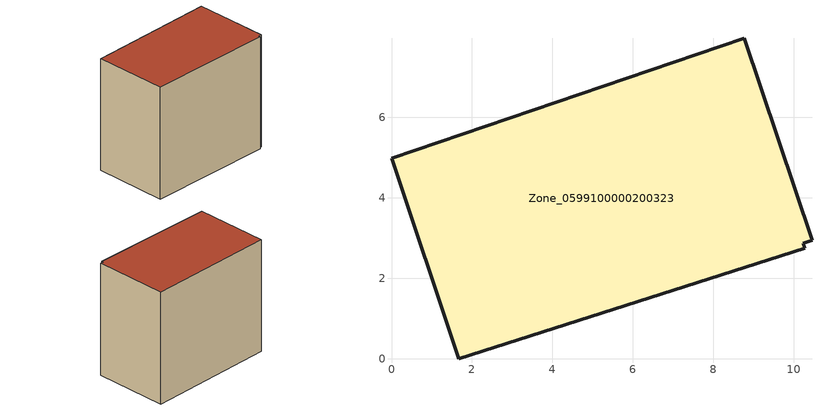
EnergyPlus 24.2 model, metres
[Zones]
Zone_0599100000200323
 floor ground (C_G): 10.28,2.75 1.67,0 0,4.98 8.78,7.97 10.46,2.94 10.25,2.87 z0.34
 wall outside (C_F): 10.46,2.94 8.78,7.97 0,4.98 1.67,0 10.28,2.75 10.25,2.87 10.46,2.94 z0.34:8.53
 roof outside (C_R): 1.67,0 10.28,2.75 10.25,2.87 10.46,2.94 8.78,7.97 0,4.98 z8.53
[BUILDING]
Pand.0599100000200323: North Axis=0; Terrain=City; Loads Convergence Tolerance Value=0.04; Temperature Convergence Tolerance Value=0.4; Solar Distribution=FullExterior; Maximum Number of Warmup Days=25; Minimum Number of Warmup Days=1
[Site:Location]
Rotterdam.The.Hague.AP_ZH_NLD Design_Conditions: Latitude=51.96; Longitude=4.45; Time Zone=1; Elevation=-4.5
[SITE:GROUNDTEMPERATURE:BUILDINGSURFACE]
18, 18, 18, 18, 18, 18, 18, 18, 18, 18, 18, 18
[MATERIAL] Thermal Absorptance=0.9; Solar Absorptance=0.7; Visible Absorptance=0.7
Name | Roughness | Thickness | Conductivity | Density | Specific Heat
G.TI.1965-1974 | MediumSmooth | 0.15 | 0.882353 | 540 | 1210
F.TI.1965-1974 | Rough | 0.3 | 0.697674 | 1920 | 840
R.TI.1965-1974 | MediumRough | 0.2 | 0.232558 | 1500 | 1000
[CONSTRUCTION]
C_G: G.TI.1965-1974
C_F: F.TI.1965-1974
C_R: R.TI.1965-1974
[ZONE]
Zone_0599100000200323: Type=1; Multiplier=1; Ceiling Height=Autocalculate; Volume=Autocalculate; Floor Area=autocalculate; Part of Total Floor Area=Yes
[ZONEINFILTRATION:DESIGNFLOWRATE]
Infil_Zone_0599100000200323: Zone or ZoneList or Space or SpaceList=Zone_0599100000200323; Schedule=AlwaysOn; Design Flow Rate Calculation Method=Flow/Area; Flow Rate per Floor Area=0.003; Constant Term Coefficient=1; Temperature Term Coefficient=0; Velocity Term Coefficient=0; Velocity Squared Term Coefficient=0
[HVACTEMPLATE:ZONE:IDEALLOADSAIRSYSTEM]
Zone_0599100000200323: Maximum Heating Supply Air Temperature=50; Minimum Cooling Supply Air Temperature=13; Maximum Heating Supply Air Humidity Ratio=0.0156; Minimum Cooling Supply Air Humidity Ratio=0.0077; Heating Limit=NoLimit; Cooling Limit=NoLimit; Dehumidification Control Type=ConstantSensibleHeatRatio; Cooling Sensible Heat Ratio=0.7; Dehumidification Setpoint=60; Humidification Control Type=None; Humidification Setpoint=30; Outdoor Air Method=None; Outdoor Air Flow Rate per Person=0.00944; Outdoor Air Flow Rate per Zone Floor Area=0; Outdoor Air Flow Rate per Zone=0; Demand Controlled Ventilation Type=None; Outdoor Air Economizer Type=NoEconomizer; Heat Recovery Type=None; Sensible Heat Recovery Effectiveness=0.7; Latent Heat Recovery Effectiveness=0.65
[ZONECONTROL:THERMOSTAT]
ThermostatControl_Zone_0599100000200323: Zone or ZoneList=Zone_0599100000200323; Control Type Schedule=DualSetpointControlType; Control 1=Thermostat_Zone_0599100000200323; Temperature Difference Between Cutout And Setpoint=0
[THERMOSTATSETPOINT:DUALSETPOINT]
Thermostat_Zone_0599100000200323: Heating Setpoint Temperature Schedule=HeatingSetpoint_Zone_0599100000200323; Cooling Setpoint Temperature Schedule=CoolingSetpoint_Zone_0599100000200323
[SCHEDULE:COMPACT]
HeatingSetpoint_Zone_0599100000200323: Through: 12/31, For: AllDays, Until: 24:00, 21
CoolingSetpoint_Zone_0599100000200323: Through: 12/31, For: AllDays, Until: 24:00, 24
DualSetpointControlType: Through: 12/31, For: AllDays, Until: 24:00, 4
AlwaysOn: Through: 12/31, For: AllDays, Until: 24:00, 1
